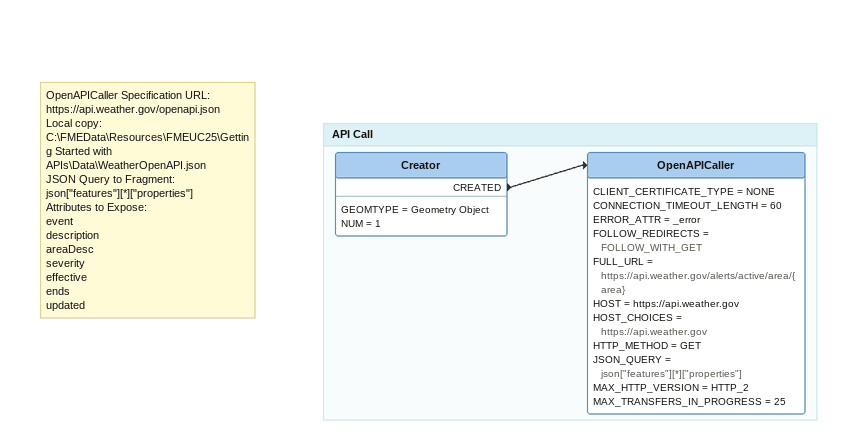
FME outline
Note: OpenAPICaller Specification URL: https://api.weather.gov/openapi.json / Local copy: C:\FMEData\Resources\FMEUC25\Getting Started with APIs\Data\WeatherOpenAPI.json / JSON Query to Fragment: json["features"][*]["properties"] / Attributes to Expose: / event / description / areaDesc / severity / effective / ends / updated

Bookmark: API Call
Creator
    GEOMTYPE = Geometry Object
    NUM = 1
    CREATED -> OpenAPICaller
OpenAPICaller
    CLIENT_CERTIFICATE_TYPE = NONE
    CONNECTION_TIMEOUT_LENGTH = 60
    ERROR_ATTR = _error
    FOLLOW_REDIRECTS = FOLLOW_WITH_GET
    FULL_URL = https://api.weather.gov/alerts/active/area/{area}
    HOST = https://api.weather.gov
    HOST_CHOICES = https://api.weather.gov
    HTTP_METHOD = GET
    JSON_QUERY = json["features"][*]["properties"]
    MAX_HTTP_VERSION = HTTP_2
    MAX_TRANSFERS_IN_PROGRESS = 25
